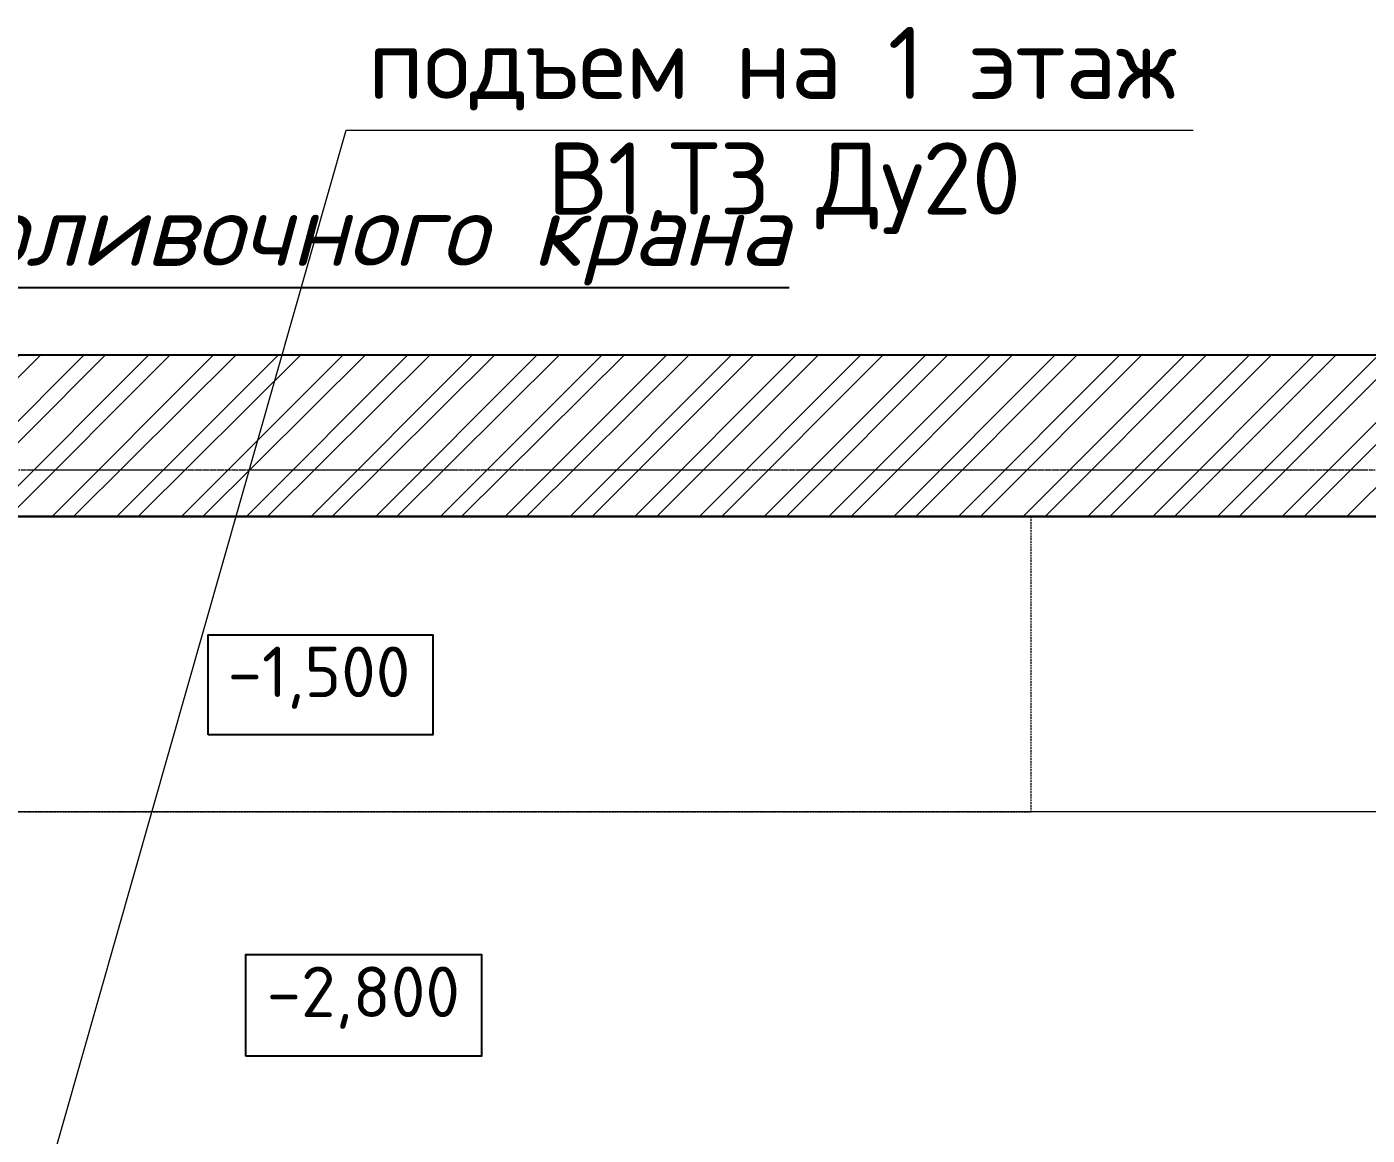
# Model space of a CAD drawing. Header units: millimetres. Extents: x -10178924 to 11692288, y -947381 to 58396.
# Drawn here: x 738282 to 742931, y -783097 to -779255 of the extents above; entities that cross this region are included whole.
import ezdxf

# ---------------------------------------------------------------- set-up
doc = ezdxf.new("R2010")
doc.units = ezdxf.units.MM
doc.linetypes.add('невидимая', pattern=[9.525, 6.35, -3.175])
doc.linetypes.add('осевая', pattern=[50.8, 31.75, -6.35, 6.35, -6.35])
for name, color, linetype, true_color in [('PDF _Контур пол Подвал', 7, 'Continuous', 0xcd6928), ('PDF _Отметки', 7, 'Continuous', 0x7f9fff), ('PDF _Размеры осевые', 7, 'Continuous', 0x5d6970), ('PDF _штриховка', 7, 'Continuous', 0x95834a)]:
    doc.layers.add(name, color=color, linetype=linetype, true_color=true_color)
doc.layers.add('PDF _Стены.1', color=7, linetype='Continuous')
for name, color, linetype, lineweight in [('PDF _Текст', 7, 'Continuous', 5), ('Контур пол Подвал', 7, 'Continuous', 9), ('Размеры осевые', 153, 'Continuous', 9), ('Стены.1', 7, 'Continuous', 25), ('Текст 0.09', 250, 'Continuous', 5), ('ШТРИХОВКА', 252, 'Continuous', 15)]:
    doc.layers.add(name, color=color, linetype=linetype, lineweight=lineweight)
doc.styles.add('PDF ISOCPEUR', font='isocpeur.ttf')
doc.styles.add('НТПИ_ТИ', font='isocpeui.ttf', dxfattribs={"height": 250})

# ---------------------------------------------------------------- blocks, each defined once
blk = doc.blocks.new('A$C5282721b')
at = {"layer": 'ШТРИХОВКА', "ltscale": 100, "true_color": 0x000000, "transparency": 33554687}
h = blk.add_hatch(dxfattribs=at)
h.set_pattern_fill('ANSI31', color=18, scale=50)
h.set_pattern_definition([(45, (-79853.19, 25128.16), (-112.2532, 112.2532), [])])
h.paths.add_polyline_path([(23461.119, -5698.72), (20726.119, -5698.72), (20726.119, -6098.72), (23461.119, -6098.72), (23461.119, -6515.547), (23861.119, -6515.547), (23861.119, -5328.486), (23461.119, -5328.486)], flags=17)
h.paths.add_polyline_path([(17846.22, -11596.906), (8196.095, -11596.906), (8096.091, -11596.906), (5081.5, -11596.906), (5081.5, -12156.906), (17846.22, -12156.906), (17846.22, -11876.906)], flags=17)
h.paths.add_polyline_path([(8216.705, -5698.72), (8216.779, -6098.72), (19406.923, -6098.72), (19406.923, -5698.72)], flags=16)
h.paths.add_polyline_path([(4011.5, -12156.906), (4011.5, -11596.906), (86.923, -11596.906), (86.923, -9009.38), (86.923, -8929.368), (86.923, -6098.72), (3721.276, -6098.72), (3801.387, -6098.72), (9286.442, -6098.72), (9286.779, -5698.72), (86.923, -5698.72), (86.923, -161.943), (23461.119, -161.943), (23461.119, -4567.801), (23861.119, -4567.801), (23861.119, -3119.021), (23861.119, -2969.021), (23861.119, -161.943), (24472.507, -161.943), (29133.626, -161.943), (29283.626, -161.943), (29940.503, -161.943), (29940.503, 398.057), (-473.077, 398.057), (-473.077, -11800), (-473.077, -12156.906), (-0.293, -12156.906)])
h.paths.add_polyline_path([(23861.119, -9596.906), (23461.119, -9596.906), (23461.119, -11596.906), (18816.22, -11596.906), (18816.22, -12156.906), (23301.119, -12156.906), (23301.119, -15862.111), (25035.25, -15862.111), (25595.277, -15862.111), (25744.391, -15862.111), (25744.391, -15302.111), (23861.119, -15302.111), (23861.119, -12066.906)])
h.paths.add_polyline_path([(23461.119, -8546.906), (23861.119, -8546.906), (23861.119, -7571.566), (23461.119, -7571.566)], flags=17)
at = {"layer": 'Контур пол Подвал', "color": 18, "linetype": 'невидимая', "true_color": 0x000000, "transparency": 33554687}
for q in [(19406.923, -161.943), (14806.923, -1186.943)]:
    blk.add_line((19406.923, -1186.943), q, dxfattribs=at)
at = {"layer": 'Размеры осевые', "color": 251, "linetype": 'осевая', "ltscale": 0.5, "transparency": 33554687}
blk.add_line((-9750, 0), (57900, 0), dxfattribs=at)
at = {"layer": 'Стены.1', "color": 18, "linetype": 'Continuous', "true_color": 0x000000, "transparency": 33554687, "flags": 128}
for points in [[(-473.077, 398.057), (54269.391, 398.057)], [(86.923, -161.943), (53709.391, -161.943)]]:
    blk.add_lwpolyline(points, dxfattribs=at)
at = {"layer": 'Текст 0.09', "color": 7, "linetype": 'ByBlock', "lineweight": -2, "ltscale": 100, "transparency": 33554687}
blk.add_lwpolyline([(12390.735, 631.812), (18567.718, 631.812)], dxfattribs=at)
blk.add_lwpolyline([(12390.735, 631.812), (18567.718, 631.812)], dxfattribs=at)
at = {"layer": 'Текст 0.09', "color": 7, "ltscale": 100, "transparency": 33554687, "insert": (18567.718, 956.812), "char_height": 250, "width": 7858.06425, "attachment_point": 3, "style": 'НТПИ_ТИ'}
blk.add_mtext('ниша для выпуска поливочного крана', dxfattribs=at)
blk.add_mtext('ниша для выпуска поливочного крана', dxfattribs=at)

msp = doc.modelspace()

# ---------------------------------------------------------------- linework, layer by layer
at = {"layer": 'PDF _Контур пол Подвал', "lineweight": 9}
msp.add_lwpolyline([(742962.3, -781975.8), (731862.9, -781975.8)], dxfattribs=at)
at = {"layer": 'PDF _Отметки', "lineweight": 25}
for points in [[(738911, -781709.1), (738911, -781362), (739689.9, -781362), (739689.9, -781709.1)], [(739042.2, -782822.5), (739042.2, -782471.1), (739859.2, -782471.1), (739859.2, -782822.5)]]:
    msp.add_lwpolyline(points, close=True, dxfattribs=at)
at = {"layer": 'PDF _Размеры осевые', "lineweight": 9}
for points in [[(738284.5, -780790.4), (738297.2, -780790.4)], [(738301.4, -780790.4), (738305.6, -780790.4)], [(738309.9, -780790.4), (738322.6, -780790.4)], [(738326.8, -780790.4), (738331, -780790.4)], [(738335.3, -780790.4), (738348, -780790.4)], [(738352.2, -780790.4), (738356.4, -780790.4)], [(738360.7, -780790.4), (738373.4, -780790.4)], [(738377.6, -780790.4), (738381.8, -780790.4)], [(738386.1, -780790.4), (738398.8, -780790.4)], [(738403, -780790.4), (738407.2, -780790.4)], [(738411.5, -780790.4), (738424.2, -780790.4)], [(738428.4, -780790.4), (738432.6, -780790.4)], [(738436.9, -780790.4), (738449.6, -780790.4)], [(738453.8, -780790.4), (738458, -780790.4)], [(738462.3, -780790.4), (738475, -780790.4)], [(738479.2, -780790.4), (738483.4, -780790.4)], [(738487.7, -780790.4), (738500.4, -780790.4)], [(738504.6, -780790.4), (738508.8, -780790.4)], [(738513.1, -780790.4), (738525.8, -780790.4)], [(738530, -780790.4), (738534.2, -780790.4)], [(738538.5, -780790.4), (738551.2, -780790.4)], [(738555.4, -780790.4), (738559.6, -780790.4)], [(738563.9, -780790.4), (738576.6, -780790.4)], [(738580.8, -780790.4), (738585, -780790.4)], [(738589.3, -780790.4), (738602, -780790.4)], [(738606.2, -780790.4), (738610.4, -780790.4)], [(738614.7, -780790.4), (738627.4, -780790.4)], [(738631.6, -780790.4), (738635.8, -780790.4)], [(738640.1, -780790.4), (738652.8, -780790.4)], [(738657, -780790.4), (738661.2, -780790.4)], [(738665.5, -780790.4), (738678.2, -780790.4)], [(738682.4, -780790.4), (738686.6, -780790.4)], [(738690.9, -780790.4), (738703.6, -780790.4)], [(738707.8, -780790.4), (738712, -780790.4)], [(738716.3, -780790.4), (738729, -780790.4)], [(738733.2, -780790.4), (738737.4, -780790.4)], [(738741.7, -780790.4), (738754.4, -780790.4)], [(738758.6, -780790.4), (738762.8, -780790.4)], [(738767.1, -780790.4), (738779.8, -780790.4)], [(738784, -780790.4), (738788.2, -780790.4)], [(738792.5, -780790.4), (738805.2, -780790.4)], [(738809.4, -780790.4), (738813.6, -780790.4)], [(738817.9, -780790.4), (738830.6, -780790.4)], [(738834.8, -780790.4), (738839, -780790.4)], [(738843.3, -780790.4), (738856, -780790.4)], [(738860.2, -780790.4), (738864.4, -780790.4)], [(738868.7, -780790.4), (738881.4, -780790.4)], [(738885.6, -780790.4), (738889.8, -780790.4)], [(738894.1, -780790.4), (738906.8, -780790.4)], [(738911, -780790.4), (738915.2, -780790.4)], [(738919.5, -780790.4), (738932.2, -780790.4)], [(738936.4, -780790.4), (738940.6, -780790.4)], [(738944.9, -780790.4), (738957.6, -780790.4)], [(738961.8, -780790.4), (738966, -780790.4)], [(738970.3, -780790.4), (738983, -780790.4)], [(738987.2, -780790.4), (738991.4, -780790.4)], [(738995.7, -780790.4), (739008.4, -780790.4)], [(739012.6, -780790.4), (739016.8, -780790.4)], [(739021.1, -780790.4), (739033.8, -780790.4)], [(739038, -780790.4), (739042.2, -780790.4)], [(739046.5, -780790.4), (739059.2, -780790.4)], [(739063.4, -780790.4), (739067.6, -780790.4)], [(739071.9, -780790.4), (739084.6, -780790.4)], [(739088.8, -780790.4), (739093, -780790.4)], [(739097.3, -780790.4), (739110, -780790.4)], [(739114.2, -780790.4), (739118.4, -780790.4)], [(739122.7, -780790.4), (739135.4, -780790.4)], [(739139.6, -780790.4), (739143.8, -780790.4)], [(739148.1, -780790.4), (739160.8, -780790.4)], [(739165, -780790.4), (739169.2, -780790.4)], [(739173.5, -780790.4), (739186.2, -780790.4)], [(739190.4, -780790.4), (739194.6, -780790.4)], [(739198.9, -780790.4), (739211.6, -780790.4)], [(739215.8, -780790.4), (739220, -780790.4)], [(739224.3, -780790.4), (739237, -780790.4)], [(739241.2, -780790.4), (739245.4, -780790.4)], [(739249.7, -780790.4), (739262.4, -780790.4)], [(739266.6, -780790.4), (739270.8, -780790.4)], [(739275.1, -780790.4), (739287.8, -780790.4)], [(739292, -780790.4), (739296.2, -780790.4)], [(739300.5, -780790.4), (739313.2, -780790.4)], [(739317.4, -780790.4), (739321.6, -780790.4)], [(739325.9, -780790.4), (739338.6, -780790.4)], [(739342.8, -780790.4), (739347, -780790.4)], [(739351.3, -780790.4), (739364, -780790.4)], [(739368.2, -780790.4), (739372.4, -780790.4)], [(739376.7, -780790.4), (739389.4, -780790.4)], [(739393.6, -780790.4), (739397.8, -780790.4)], [(739402.1, -780790.4), (739414.8, -780790.4)], [(739419, -780790.4), (739423.2, -780790.4)], [(739427.5, -780790.4), (739440.2, -780790.4)], [(739444.4, -780790.4), (739448.6, -780790.4)], [(739452.9, -780790.4), (739465.6, -780790.4)], [(739469.8, -780790.4), (739474, -780790.4)], [(739478.3, -780790.4), (739491, -780790.4)], [(739495.2, -780790.4), (739499.4, -780790.4)], [(739503.7, -780790.4), (739516.4, -780790.4)], [(739520.6, -780790.4), (739524.8, -780790.4)], [(739529.1, -780790.4), (739541.8, -780790.4)], [(739546, -780790.4), (739550.2, -780790.4)], [(739554.5, -780790.4), (739567.2, -780790.4)], [(739571.4, -780790.4), (739575.6, -780790.4)], [(739579.9, -780790.4), (739592.6, -780790.4)], [(739596.8, -780790.4), (739601, -780790.4)], [(739605.3, -780790.4), (739618, -780790.4)], [(739622.2, -780790.4), (739626.4, -780790.4)], [(739630.7, -780790.4), (739643.4, -780790.4)], [(739647.6, -780790.4), (739651.8, -780790.4)], [(739656.1, -780790.4), (739668.8, -780790.4)], [(739673, -780790.4), (739677.2, -780790.4)], [(739681.5, -780790.4), (739694.2, -780790.4)], [(739698.4, -780790.4), (739702.6, -780790.4)], [(739706.9, -780790.4), (739719.6, -780790.4)], [(739723.8, -780790.4), (739728, -780790.4)], [(739732.3, -780790.4), (739745, -780790.4)], [(739749.2, -780790.4), (739753.4, -780790.4)], [(739757.7, -780790.4), (739770.4, -780790.4)], [(739774.6, -780790.4), (739778.8, -780790.4)], [(739783.1, -780790.4), (739795.8, -780790.4)], [(739800, -780790.4), (739804.2, -780790.4)], [(739808.5, -780790.4), (739821.2, -780790.4)], [(739825.4, -780790.4), (739829.6, -780790.4)], [(739833.9, -780790.4), (739846.6, -780790.4)], [(739850.8, -780790.4), (739855, -780790.4)], [(739859.3, -780790.4), (739872, -780790.4)], [(739876.2, -780790.4), (739880.4, -780790.4)], [(739884.7, -780790.4), (739897.4, -780790.4)], [(739901.6, -780790.4), (739905.8, -780790.4)], [(739910.1, -780790.4), (739922.8, -780790.4)], [(739927, -780790.4), (739931.2, -780790.4)], [(739935.5, -780790.4), (739948.2, -780790.4)], [(739952.4, -780790.4), (739956.6, -780790.4)], [(739960.9, -780790.4), (739973.6, -780790.4)], [(739977.8, -780790.4), (739982, -780790.4)], [(739986.3, -780790.4), (739999, -780790.4)], [(740003.2, -780790.4), (740007.4, -780790.4)], [(740011.7, -780790.4), (740024.4, -780790.4)], [(740028.6, -780790.4), (740032.8, -780790.4)], [(740037.1, -780790.4), (740049.8, -780790.4)], [(740054, -780790.4), (740058.2, -780790.4)], [(740062.5, -780790.4), (740075.2, -780790.4)], [(740079.4, -780790.4), (740083.6, -780790.4)], [(740087.9, -780790.4), (740100.6, -780790.4)], [(740104.8, -780790.4), (740109, -780790.4)], [(740113.3, -780790.4), (740126, -780790.4)], [(740130.2, -780790.4), (740134.4, -780790.4)], [(740138.7, -780790.4), (740151.4, -780790.4)], [(740155.6, -780790.4), (740159.8, -780790.4)], [(740164.1, -780790.4), (740176.8, -780790.4)], [(740181, -780790.4), (740185.2, -780790.4)], [(740189.5, -780790.4), (740202.2, -780790.4)], [(740206.4, -780790.4), (740210.6, -780790.4)], [(740214.9, -780790.4), (740227.6, -780790.4)], [(740231.8, -780790.4), (740236, -780790.4)], [(740240.3, -780790.4), (740253, -780790.4)], [(740257.2, -780790.4), (740261.4, -780790.4)], [(740265.7, -780790.4), (740278.4, -780790.4)], [(740282.6, -780790.4), (740286.8, -780790.4)], [(740291.1, -780790.4), (740303.8, -780790.4)], [(740308, -780790.4), (740312.2, -780790.4)], [(740316.5, -780790.4), (740329.2, -780790.4)], [(740333.4, -780790.4), (740337.6, -780790.4)], [(740341.9, -780790.4), (740354.6, -780790.4)], [(740358.8, -780790.4), (740363, -780790.4)], [(740367.3, -780790.4), (740380, -780790.4)], [(740384.2, -780790.4), (740388.4, -780790.4)], [(740392.7, -780790.4), (740405.4, -780790.4)], [(740409.6, -780790.4), (740413.8, -780790.4)], [(740418.1, -780790.4), (740430.8, -780790.4)], [(740435, -780790.4), (740439.2, -780790.4)], [(740443.5, -780790.4), (740456.2, -780790.4)], [(740460.4, -780790.4), (740464.6, -780790.4)], [(740468.9, -780790.4), (740481.6, -780790.4)], [(740485.8, -780790.4), (740490, -780790.4)], [(740494.3, -780790.4), (740507, -780790.4)], [(740511.2, -780790.4), (740515.4, -780790.4)], [(740519.7, -780790.4), (740532.4, -780790.4)], [(740536.6, -780790.4), (740540.8, -780790.4)], [(740545.1, -780790.4), (740557.8, -780790.4)], [(740562, -780790.4), (740566.2, -780790.4)], [(740570.5, -780790.4), (740583.2, -780790.4)], [(740587.4, -780790.4), (740591.6, -780790.4)], [(740595.9, -780790.4), (740608.6, -780790.4)], [(740612.8, -780790.4), (740617, -780790.4)], [(740621.3, -780790.4), (740634, -780790.4)], [(740638.2, -780790.4), (740642.4, -780790.4)], [(740646.7, -780790.4), (740659.4, -780790.4)], [(740663.6, -780790.4), (740667.8, -780790.4)], [(740672.1, -780790.4), (740684.8, -780790.4)], [(740689, -780790.4), (740693.2, -780790.4)], [(740697.5, -780790.4), (740710.2, -780790.4)], [(740714.4, -780790.4), (740718.6, -780790.4)], [(740722.9, -780790.4), (740735.6, -780790.4)], [(740739.8, -780790.4), (740744.1, -780790.4)], [(740748.3, -780790.4), (740761, -780790.4)], [(740765.2, -780790.4), (740769.4, -780790.4)], [(740773.7, -780790.4), (740786.4, -780790.4)], [(740790.6, -780790.4), (740794.8, -780790.4)], [(740799.1, -780790.4), (740811.8, -780790.4)], [(740816, -780790.4), (740820.2, -780790.4)], [(740824.5, -780790.4), (740837.2, -780790.4)], [(740841.4, -780790.4), (740845.6, -780790.4)], [(740849.9, -780790.4), (740862.6, -780790.4)], [(740866.8, -780790.4), (740871, -780790.4)], [(740875.3, -780790.4), (740888, -780790.4)], [(740892.2, -780790.4), (740896.4, -780790.4)], [(740900.7, -780790.4), (740913.4, -780790.4)], [(740917.6, -780790.4), (740921.8, -780790.4)], [(740926.1, -780790.4), (740938.8, -780790.4)], [(740943, -780790.4), (740947.3, -780790.4)], [(740951.5, -780790.4), (740964.2, -780790.4)], [(740968.4, -780790.4), (740972.7, -780790.4)], [(740976.9, -780790.4), (740989.6, -780790.4)], [(740993.8, -780790.4), (740998.1, -780790.4)], [(741002.3, -780790.4), (741015, -780790.4)], [(741019.2, -780790.4), (741023.4, -780790.4)], [(741027.7, -780790.4), (741040.4, -780790.4)], [(741044.6, -780790.4), (741048.8, -780790.4)], [(741053.1, -780790.4), (741065.8, -780790.4)], [(741070, -780790.4), (741074.2, -780790.4)], [(741078.5, -780790.4), (741091.2, -780790.4)], [(741095.4, -780790.4), (741099.6, -780790.4)], [(741103.9, -780790.4), (741116.6, -780790.4)], [(741120.8, -780790.4), (741125, -780790.4)], [(741129.3, -780790.4), (741142, -780790.4)], [(741146.2, -780790.4), (741150.4, -780790.4)], [(741154.7, -780790.4), (741167.4, -780790.4)], [(741171.6, -780790.4), (741175.9, -780790.4)], [(741180.1, -780790.4), (741192.8, -780790.4)], [(741197, -780790.4), (741201.3, -780790.4)], [(741205.5, -780790.4), (741218.2, -780790.4)], [(741222.4, -780790.4), (741226.7, -780790.4)], [(741230.9, -780790.4), (741243.6, -780790.4)], [(741247.8, -780790.4), (741252.1, -780790.4)], [(741256.3, -780790.4), (741269, -780790.4)], [(741273.2, -780790.4), (741277.4, -780790.4)], [(741281.7, -780790.4), (741294.4, -780790.4)], [(741298.6, -780790.4), (741302.8, -780790.4)], [(741307.1, -780790.4), (741319.8, -780790.4)], [(741324, -780790.4), (741328.2, -780790.4)], [(741332.5, -780790.4), (741345.2, -780790.4)], [(741349.4, -780790.4), (741353.6, -780790.4)], [(741357.9, -780790.4), (741370.6, -780790.4)], [(741374.8, -780790.4), (741379.1, -780790.4)], [(741383.3, -780790.4), (741396, -780790.4)], [(741400.2, -780790.4), (741404.5, -780790.4)], [(741408.7, -780790.4), (741421.4, -780790.4)], [(741425.6, -780790.4), (741429.9, -780790.4)], [(741434.1, -780790.4), (741446.8, -780790.4)], [(741451, -780790.4), (741455.3, -780790.4)], [(741459.5, -780790.4), (741472.2, -780790.4)], [(741476.4, -780790.4), (741480.7, -780790.4)], [(741484.9, -780790.4), (741497.6, -780790.4)], [(741501.8, -780790.4), (741506.1, -780790.4)], [(741510.3, -780790.4), (741523, -780790.4)], [(741527.2, -780790.4), (741531.4, -780790.4)], [(741535.7, -780790.4), (741548.4, -780790.4)], [(741552.6, -780790.4), (741556.8, -780790.4)], [(741561.1, -780790.4), (741573.8, -780790.4)], [(741578, -780790.4), (741582.3, -780790.4)], [(741586.5, -780790.4), (741599.2, -780790.4)], [(741603.4, -780790.4), (741607.7, -780790.4)], [(741611.9, -780790.4), (741624.6, -780790.4)], [(741628.8, -780790.4), (741633.1, -780790.4)], [(741637.3, -780790.4), (741650, -780790.4)], [(741654.2, -780790.4), (741658.5, -780790.4)], [(741662.7, -780790.4), (741675.4, -780790.4)], [(741679.6, -780790.4), (741683.9, -780790.4)], [(741688.1, -780790.4), (741700.8, -780790.4)], [(741705, -780790.4), (741709.3, -780790.4)], [(741713.5, -780790.4), (741726.2, -780790.4)], [(741730.4, -780790.4), (741734.7, -780790.4)], [(741738.9, -780790.4), (741751.6, -780790.4)], [(741755.8, -780790.4), (741760.1, -780790.4)], [(741764.3, -780790.4), (741777, -780790.4)], [(741781.2, -780790.4), (741785.4, -780790.4)], [(741789.7, -780790.4), (741802.4, -780790.4)], [(741806.6, -780790.4), (741810.9, -780790.4)], [(741815.1, -780790.4), (741827.8, -780790.4)], [(741832, -780790.4), (741836.3, -780790.4)], [(741840.5, -780790.4), (741853.2, -780790.4)], [(741857.4, -780790.4), (741861.7, -780790.4)], [(741865.9, -780790.4), (741878.6, -780790.4)], [(741882.8, -780790.4), (741887.1, -780790.4)], [(741891.3, -780790.4), (741904, -780790.4)], [(741908.2, -780790.4), (741912.5, -780790.4)], [(741916.7, -780790.4), (741929.4, -780790.4)], [(741933.6, -780790.4), (741937.9, -780790.4)], [(741942.1, -780790.4), (741954.8, -780790.4)], [(741959, -780790.4), (741963.3, -780790.4)], [(741967.5, -780790.4), (741980.2, -780790.4)], [(741984.4, -780790.4), (741988.7, -780790.4)], [(741992.9, -780790.4), (742005.6, -780790.4)], [(742009.8, -780790.4), (742014.1, -780790.4)], [(742018.3, -780790.4), (742031, -780790.4)], [(742035.2, -780790.4), (742039.5, -780790.4)], [(742043.7, -780790.4), (742056.4, -780790.4)], [(742060.6, -780790.4), (742064.9, -780790.4)], [(742069.1, -780790.4), (742081.8, -780790.4)], [(742086, -780790.4), (742090.3, -780790.4)], [(742094.5, -780790.4), (742107.2, -780790.4)], [(742111.4, -780790.4), (742115.7, -780790.4)], [(742119.9, -780790.4), (742132.6, -780790.4)], [(742136.8, -780790.4), (742141.1, -780790.4)], [(742145.3, -780790.4), (742158, -780790.4)], [(742162.2, -780790.4), (742166.5, -780790.4)], [(742170.7, -780790.4), (742183.4, -780790.4)], [(742187.6, -780790.4), (742191.9, -780790.4)], [(742196.1, -780790.4), (742208.8, -780790.4)], [(742213, -780790.4), (742217.3, -780790.4)], [(742221.5, -780790.4), (742234.2, -780790.4)], [(742238.4, -780790.4), (742242.7, -780790.4)], [(742246.9, -780790.4), (742259.6, -780790.4)], [(742263.8, -780790.4), (742268.1, -780790.4)], [(742272.3, -780790.4), (742285, -780790.4)], [(742289.2, -780790.4), (742293.5, -780790.4)], [(742297.7, -780790.4), (742310.4, -780790.4)], [(742314.6, -780790.4), (742318.9, -780790.4)], [(742323.1, -780790.4), (742335.8, -780790.4)], [(742340, -780790.4), (742344.3, -780790.4)], [(742348.5, -780790.4), (742361.2, -780790.4)], [(742365.4, -780790.4), (742369.7, -780790.4)], [(742373.9, -780790.4), (742386.6, -780790.4)], [(742390.8, -780790.4), (742395.1, -780790.4)], [(742399.3, -780790.4), (742412, -780790.4)], [(742416.2, -780790.4), (742420.5, -780790.4)], [(742424.7, -780790.4), (742437.4, -780790.4)], [(742441.6, -780790.4), (742445.9, -780790.4)], [(742450.1, -780790.4), (742462.8, -780790.4)], [(742467, -780790.4), (742471.3, -780790.4)], [(742475.5, -780790.4), (742488.2, -780790.4)], [(742492.4, -780790.4), (742496.7, -780790.4)], [(742500.9, -780790.4), (742513.6, -780790.4)], [(742517.8, -780790.4), (742522.1, -780790.4)], [(742526.3, -780790.4), (742539, -780790.4)], [(742543.2, -780790.4), (742547.5, -780790.4)], [(742551.7, -780790.4), (742564.4, -780790.4)], [(742568.6, -780790.4), (742572.9, -780790.4)], [(742577.1, -780790.4), (742589.8, -780790.4)], [(742594, -780790.4), (742598.3, -780790.4)], [(742602.5, -780790.4), (742615.2, -780790.4)], [(742619.4, -780790.4), (742623.7, -780790.4)], [(742627.9, -780790.4), (742640.6, -780790.4)], [(742644.8, -780790.4), (742649.1, -780790.4)], [(742653.3, -780790.4), (742666, -780790.4)], [(742670.2, -780790.4), (742674.5, -780790.4)], [(742678.7, -780790.4), (742691.4, -780790.4)], [(742695.6, -780790.4), (742699.9, -780790.4)], [(742704.1, -780790.4), (742716.8, -780790.4)], [(742721, -780790.4), (742725.3, -780790.4)], [(742729.5, -780790.4), (742742.2, -780790.4)], [(742746.4, -780790.4), (742750.7, -780790.4)], [(742754.9, -780790.4), (742767.6, -780790.4)], [(742771.8, -780790.4), (742776.1, -780790.4)], [(742780.3, -780790.4), (742793, -780790.4)], [(742797.2, -780790.4), (742801.5, -780790.4)], [(742805.7, -780790.4), (742818.4, -780790.4)], [(742822.6, -780790.4), (742826.9, -780790.4)], [(742831.1, -780790.4), (742843.8, -780790.4)], [(742848, -780790.4), (742852.3, -780790.4)], [(742856.5, -780790.4), (742869.2, -780790.4)], [(742873.4, -780790.4), (742877.7, -780790.4)], [(742881.9, -780790.4), (742894.6, -780790.4)], [(742898.8, -780790.4), (742903.1, -780790.4)], [(742907.3, -780790.4), (742920, -780790.4)], [(742924.2, -780790.4), (742928.5, -780790.4)]]:
    msp.add_lwpolyline(points, dxfattribs=at)
at = {"layer": 'PDF _Стены.1', "lineweight": 25}
for points in [[(721884.4, -780392.5), (776623.8, -780392.5)], [(722443.2, -780951.3), (776060.8, -780951.3)]]:
    msp.add_lwpolyline(points, dxfattribs=at)
at = {"layer": 'PDF _Текст'}
msp.add_lwpolyline([(738348, -783267), (739389.3, -779613.7), (739490.9, -779613.7), (742327.2, -779613.7)], dxfattribs=at)
at = {"layer": 'PDF _штриховка', "color": 251, "lineweight": 5, "true_color": 0x636466}
for points in [[(737772.2, -780951.3), (738331, -780392.5)], [(737996.6, -780951.3), (738555.4, -780392.5)], [(738221, -780951.3), (738779.7, -780392.5)], [(738445.3, -780951.3), (739008.3, -780392.5)], [(738669.7, -780951.3), (739232.7, -780392.5)], [(738894.1, -780951.3), (739457.1, -780392.5)], [(739118.4, -780951.3), (739681.4, -780392.5)], [(739342.8, -780951.3), (739905.8, -780392.5)], [(739567.2, -780951.3), (740130.2, -780392.5)], [(739791.5, -780951.3), (740354.6, -780392.5)], [(740015.9, -780951.3), (740578.9, -780392.5)], [(740244.5, -780951.3), (740803.3, -780392.5)], [(740468.9, -780951.3), (741027.7, -780392.5)], [(740693.2, -780951.3), (741252, -780392.5)], [(740917.6, -780951.3), (741476.4, -780392.5)], [(741142, -780951.3), (741700.8, -780392.5)], [(741366.4, -780951.3), (741925.1, -780392.5)], [(741590.7, -780951.3), (742149.5, -780392.5)], [(741815.1, -780951.3), (742373.9, -780392.5)], [(742039.5, -780951.3), (742598.2, -780392.5)], [(742263.8, -780951.3), (742822.6, -780392.5)], [(742488.2, -780951.3), (743047, -780392.5)], [(742712.6, -780951.3), (743271.3, -780392.5)]]:
    msp.add_lwpolyline(points, dxfattribs=at)

# ---------------------------------------------------------------- block references
msp.add_blockref('A$C5282721b', (722358.6, -780790.4))

# ---------------------------------------------------------------- texts
at = {"layer": 'PDF _Текст', "attachment_point": 4, "style": 'PDF ISOCPEUR'}
for s, insert, char_height in [('подъем на 1 этаж', (739465.6, -779399.9), 249.994), ('В1,Т3 Ду20', (740087.9, -779814.7), 249.99)]:
    msp.add_mtext(s, dxfattribs=dict(at, insert=insert, char_height=char_height))
at = {"layer": 'PDF _Текст', "color": 161, "true_color": 0x7f9fff, "char_height": 175, "attachment_point": 4, "style": 'PDF ISOCPEUR'}
for s, insert in [('-1,500', (738978.7, -781511.2)), ('-2,800', (739114.2, -782620.4))]:
    msp.add_mtext(s, dxfattribs=dict(at, insert=insert))

doc.saveas('drawing.dxf')
